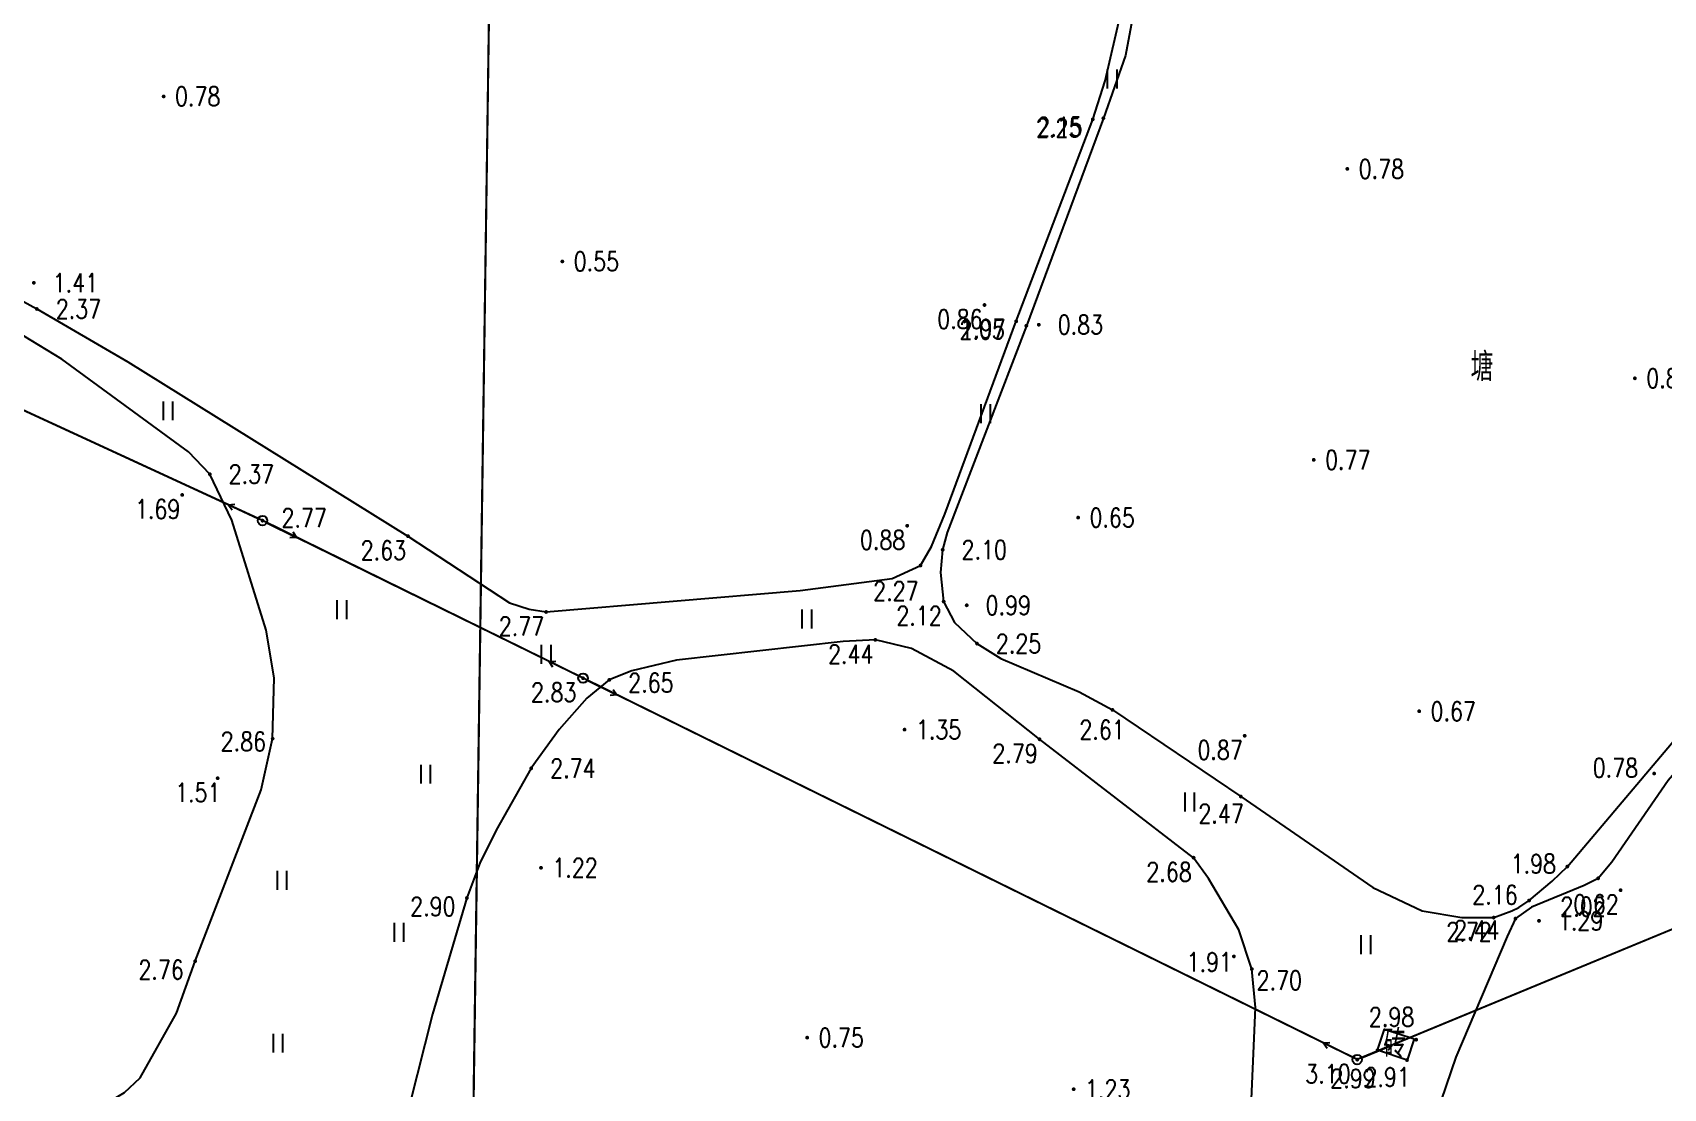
# Model space of a CAD drawing. Extents: x 500064 to 501389, y 2542464 to 2545400.
# Drawn here: x 500765 to 500851.2, y 2544013.7 to 2544069.6 of the extents above; entities that cross this region are included whole.
import ezdxf
from ezdxf.enums import TextEntityAlignment as Align

# ---------------------------------------------------------------- set-up
doc = ezdxf.new("R2010")
doc.units = 0
doc.header["$LTSCALE"] = 0.5
doc.layers.get('0').update_dxf_attribs({"linetype": 'CONTINUOUS', "lineweight": 5})
doc.layers.add('GCD', color=8, linetype='CONTINUOUS')
doc.layers.add('地形图', color=8, linetype='CONTINUOUS')
doc.styles.add('HZ', font='romans.shx', dxfattribs={"width": 0.8, "bigfont": 'hztxt.shx'})
doc.linetypes.add('10421', pattern='A,2,[150,AAA.SHX,S=1,R=0,X=0,Y=1],1e-11', length=2)

# ---------------------------------------------------------------- blocks, each defined once
blk = doc.blocks.new('GC200')
at = {"linetype": 'Continuous', "const_width": 0.2, "flags": 128}
blk.add_lwpolyline([(-0.1, 0, 1), (0.1, 0, 1)], format="xyb", close=True, dxfattribs=at)
blk = doc.blocks.new('gc013b')
at = {"linetype": 'Continuous'}
blk.add_line((0.5, 0), (4, 0), dxfattribs=at)
at = {"linetype": 'Continuous', "flags": 128}
blk.add_lwpolyline([(3.39, 0.35), (4, 0), (3.39, -0.35)], dxfattribs=at)
blk = doc.blocks.new('gc170')
at = {"linetype": 'Continuous'}
blk.add_circle((0, 0), 0.5, dxfattribs=at)
blk = doc.blocks.new('gc121')
for p, q in [((-0.5, -1), (-0.5, 1)), ((0.5, -1), (0.5, 1))]:
    blk.add_line(p, q)

msp = doc.modelspace()

# ---------------------------------------------------------------- linework, layer by layer
at = {"layer": '地形图', "color": 1, "linetype": 'Continuous'}
msp.add_line((500787.158, 2543931.437), (500790.636, 2544175.493), dxfattribs=at)
at = {"layer": '地形图', "linetype": 'Continuous'}
for p, q in [((500775.336, 2544044.599), (500738.305, 2544061.659)), ((500792.308, 2544036.313), (500778.947, 2544042.88)), ((500896.073, 2544040.473), (500836.898, 2544016.028)), ((500833.256, 2544016.148), (500795.897, 2544034.547))]:
    msp.add_line(p, q, dxfattribs=at)
at = {"layer": '地形图', "color": 1, "linetype": 'Continuous', "flags": 128}
msp.add_lwpolyline([(500787.133, 2543929.688), (500790.661, 2544177.243)], dxfattribs=at)
at = {"layer": '地形图', "linetype": '10421', "flags": 128}
for points in [[(500792.147, 2544038.933), (500805.582, 2544040.064), (500810.459, 2544040.712), (500811.951, 2544041.391), (500812.525, 2544042.394), (500813.244, 2544044.104), (500817.014, 2544054.305), (500821.063, 2544064.981), (500821.724, 2544067.014), (500823.122, 2544073.107), (500823.54, 2544074.212), (500824.297, 2544075.581), (500830.417, 2544082.983), (500833.77, 2544086.688), (500834.265, 2544087.557), (500834.759, 2544089.427), (500834.761, 2544091.124), (500834.514, 2544094.09), (500833.813, 2544095.892), (500832.736, 2544097.984), (500831.799, 2544099.154), (500829.152, 2544101.761), (500825.923, 2544105.738), (500824.7, 2544106.891), (500820.385, 2544109.943), (500819.204, 2544110.487), (500808.724, 2544113.236), (500806.09, 2544114.194), (500803.625, 2544115.485), (500799.936, 2544117.773), (500799.021, 2544118.49), (500797.01, 2544120.218), (500796.354, 2544120.572), (500794.415, 2544121.194), (500787.868, 2544122.939), (500777.547, 2544127.537), (500776.645, 2544127.618), (500775.973, 2544127.511), (500775.322, 2544127.187), (500774.536, 2544126.71), (500773.685, 2544124.794), (500772.617, 2544123.696), (500761.137, 2544118.997), (500758.694, 2544117.644), (500758.009, 2544117.161), (500757.551, 2544116.694), (500756.979, 2544115.46), (500755.967, 2544112.99), (500755.591, 2544111.787), (500755.322, 2544110.42), (500755.027, 2544109.301), (500749.759, 2544094.924), (500747.774, 2544088.373), (500746.784, 2544083.874), (500744.837, 2544074.242), (500744.608, 2544071.751), (500745.213, 2544070.257), (500748.036, 2544067.155), (500748.873, 2544066.06), (500750.165, 2544063.154), (500750.744, 2544062.442), (500751.749, 2544061.855), (500761.28, 2544057.107), (500765.218, 2544054.954), (500770.024, 2544052.163), (500784.845, 2544042.942), (500790.207, 2544039.424), (500791.253, 2544039.086)], [(500842.266, 2544022.772), (500843.235, 2544023.129), (500843.593, 2544023.315), (500844.138, 2544023.676), (500845.362, 2544024.697), (500846.163, 2544025.47), (500858.704, 2544040.297), (500862.257, 2544044.31), (500862.752, 2544044.953), (500862.848, 2544045.637), (500862.771, 2544046.719), (500862.789, 2544047.103), (500863.035, 2544047.702), (500863.336, 2544048.004), (500863.881, 2544048.261), (500867.012, 2544049.21), (500867.451, 2544049.436), (500867.875, 2544049.784), (500868.028, 2544050.145), (500868.119, 2544050.563), (500867.62, 2544053.764), (500867.545, 2544054.936), (500867.091, 2544056.729), (500866.024, 2544059.665), (500864.517, 2544062.455), (500863.358, 2544064.058), (500858.252, 2544068.473), (500857.334, 2544069.848), (500855.696, 2544073.873), (500854.56, 2544075.214), (500851.317, 2544077.925), (500840.634, 2544085.059), (500838.956, 2544085.786), (500836, 2544086.444), (500835.204, 2544086.443), (500834.621, 2544086.288), (500832.948, 2544084.837), (500830.674, 2544082.32), (500825.573, 2544076.272), (500824.004, 2544073.902), (500823.603, 2544072.711), (500822.789, 2544068.359), (500821.623, 2544065.038), (500817.549, 2544054.067), (500813.358, 2544043.143), (500813.123, 2544042.221), (500813.017, 2544041.021), (500813.176, 2544039.485), (500813.748, 2544038.379), (500814.939, 2544037.259), (500816.194, 2544036.468), (500820.346, 2544034.707), (500822.105, 2544033.756), (500828.899, 2544029.171), (500835.868, 2544024.363), (500838.477, 2544023.126), (500840.583, 2544022.783)], [(500897.849, 2544008.384), (500898.325, 2544010.095), (500898.729, 2544011.748), (500898.886, 2544013.748), (500898.778, 2544015.999), (500897.95, 2544021.114), (500897.562, 2544022.13), (500896.852, 2544022.998), (500889.274, 2544030.766), (500887.792, 2544032.071), (500886.829, 2544032.582), (500884.088, 2544033.624), (500880.824, 2544035.065), (500879.841, 2544035.582), (500878.295, 2544036.618), (500874.733, 2544039.691), (500872.592, 2544041.247), (500871.153, 2544041.893), (500869.832, 2544042.407), (500866.539, 2544043.48), (500864.564, 2544043.686), (500863.294, 2544043.553), (500862.618, 2544043.076), (500862.074, 2544042.534), (500859.707, 2544039.528), (500851.496, 2544030.024), (500848.518, 2544025.7), (500847.79, 2544024.849), (500847.047, 2544024.478), (500844.265, 2544023.32), (500843.418, 2544022.721), (500842.981, 2544021.77), (500840.273, 2544015.393), (500839.493, 2544013.123), (500838.117, 2544007.241), (500837.829, 2544006.041), (500837.69, 2544004.784), (500837.934, 2544003.294), (500838.977, 2544000.997), (500839.962, 2544000.227), (500844.039, 2543997.314), (500849.508, 2543993.522), (500850.988, 2543992.6), (500852.753, 2543991.783), (500861.81, 2543988.028), (500870.402, 2543983.863), (500873.146, 2543982.788), (500880.564, 2543980.773), (500883.262, 2543980.459), (500884.728, 2543980.741), (500886.041, 2543981.274), (500887.652, 2543982.326), (500889.605, 2543983.476), (500891.54, 2543984.842), (500892.551, 2543986.051), (500893.179, 2543987.8), (500893.762, 2543990.374), (500895.169, 2543996.893)], [(500818.251, 2544032.202), (500813.719, 2544035.808), (500811.47, 2544036.998), (500809.563, 2544037.455), (500807.861, 2544037.376), (500799.045, 2544036.391), (500796.677, 2544035.816), (500795.492, 2544035.34), (500794.299, 2544034.375), (500792.844, 2544032.725), (500791.365, 2544030.668), (500789.51, 2544027.391), (500788.649, 2544025.644), (500787.96, 2544023.811), (500786.146, 2544017.667), (500784.094, 2544009.585), (500783.629, 2544007.584), (500783.403, 2544006.282), (500782.621, 2543998.429), (500781.541, 2543989.466), (500781.545, 2543988.069), (500781.843, 2543986.501), (500782.334, 2543984.764), (500783.192, 2543982.941), (500784.129, 2543981.857), (500785.407, 2543980.682), (500787.433, 2543979.222), (500789.271, 2543978.488), (500793.128, 2543977.306), (500797.974, 2543976.03), (500799.46, 2543975.754), (500801.62, 2543975.515), (500806.025, 2543975.242), (500807.061, 2543975.317), (500809.189, 2543975.553), (500811.373, 2543975.975), (500813.252, 2543976.66), (500814.267, 2543977.722), (500818.493, 2543984.399), (500819.954, 2543987.245), (500820.479, 2543988.498), (500821.326, 2543991.292), (500821.727, 2543992.404), (500822.487, 2543994.422), (500826.616, 2544003.029), (500828.541, 2544007.753), (500829.002, 2544009.223), (500829.382, 2544011.55), (500829.672, 2544018.013), (500829.478, 2544020.053), (500828.785, 2544022.119), (500827.183, 2544024.839), (500826.398, 2544025.941)]]:
    msp.add_lwpolyline(points, close=True, dxfattribs=at)
at = {"layer": '地形图', "linetype": 'Continuous', "flags": 128}
msp.add_lwpolyline([(500897.921, 2544041.237), (500835.05, 2544015.264), (500794.103, 2544035.431), (500777.153, 2544043.762), (500736.488, 2544062.496), (500706.607, 2544069.155)], dxfattribs=at)
at = {"layer": '地形图', "linetype": '10421', "elevation": 2.547, "flags": 128}
msp.add_lwpolyline([(500730.297, 2544020.482), (500730.576, 2544019.553), (500730.938, 2544017.238), (500731.322, 2544016.026), (500731.918, 2544015.322), (500733.094, 2544014.449), (500736.224, 2544013.254), (500736.574, 2544012.807), (500736.645, 2544012.04), (500736.024, 2544010.123), (500735.97, 2544008.617), (500736.227, 2544007.77), (500736.936, 2544007.245), (500739.101, 2544006.139), (500748.293, 2544001.828), (500749.325, 2544001.458), (500750.506, 2544001.562), (500751.71, 2544001.951), (500753.355, 2544002.935), (500754.796, 2544003.951), (500756.461, 2544005.979), (500757.09, 2544006.479), (500758.821, 2544007.721), (500761.157, 2544008.974), (500768.589, 2544012.773), (500769.852, 2544013.528), (500770.687, 2544014.298), (500772.596, 2544017.726), (500773.588, 2544020.468), (500777.072, 2544029.529), (500777.687, 2544032.235), (500777.773, 2544035.457), (500777.351, 2544037.975), (500775.523, 2544043.792), (500774.36, 2544046.222), (500773.228, 2544047.395), (500766.539, 2544052.307), (500763.698, 2544054.026), (500754.603, 2544058.749), (500753.576, 2544059.178), (500752.576, 2544059.434), (500750.343, 2544059.477), (500747.677, 2544059.27), (500742.16, 2544057.111), (500738.934, 2544055.063), (500735.567, 2544053.642), (500733.822, 2544052.541), (500733.081, 2544051.82), (500732.71, 2544051.296), (500732.373, 2544050.613), (500731.766, 2544046.802), (500730.308, 2544041.546), (500727.482, 2544033.686), (500727.399, 2544030.887), (500727.591, 2544027.871), (500727.932, 2544025.984), (500728.44, 2544024.35), (500729.787, 2544021.911)], close=True, dxfattribs=at)
at = {"layer": '地形图', "linetype": 'Continuous', "elevation": 2.976, "flags": 128}
msp.add_lwpolyline([(500838.056, 2544016.358), (500837.682, 2544015.244), (500836.125, 2544015.767), (500836.499, 2544016.881)], close=True, dxfattribs=at)

# ---------------------------------------------------------------- block references
at = {"layer": '地形图', "linetype": 'Continuous', "xscale": 0.5, "yscale": 0.5}
for name, p in [('gc121', (500822.098, 2544067.114)), ('gc121', (500772.162, 2544049.57)), ('gc121', (500815.408, 2544049.418)), ('gc170', (500777.153, 2544043.762)), ('gc121', (500781.355, 2544039.062)), ('gc121', (500805.949, 2544038.566)), ('gc121', (500792.163, 2544036.69)), ('gc170', (500794.103, 2544035.431)), ('gc121', (500785.787, 2544030.357)), ('gc121', (500826.192, 2544028.884)), ('gc121', (500778.189, 2544024.751)), ('gc121', (500784.379, 2544021.998)), ('gc121', (500835.511, 2544021.337)), ('gc121', (500777.978, 2544016.134)), ('gc170', (500835.05, 2544015.264))]:
    msp.add_blockref(name, p, dxfattribs=at)
at = {"layer": '地形图', "linetype": 'Continuous'}
ref = msp.add_blockref('GC200', (500771.921, 2544066.193, 0.78), dxfattribs=dict(at, xscale=0.5, yscale=0.5, zscale=0.5))
ref.add_attrib('height', '0.78', dxfattribs={"layer": 'GCD', "linetype": 'Continuous', "height": 1, "style": 'HZ', "width": 0.8}).set_placement((500772.521, 2544066.193, 0.78), align=Align.MIDDLE_LEFT)
ref = msp.add_blockref('GC200', (500821.063, 2544064.981, 2.253), dxfattribs=dict(at, xscale=0.5, yscale=0.5, zscale=0.5))
ref.add_attrib('height', '2.25', dxfattribs={"layer": 'GCD', "linetype": 'Continuous', "height": 1, "style": 'HZ', "width": 0.8}).set_placement((500818.063, 2544064.531, 2.25), align=Align.MIDDLE_LEFT)
ref = msp.add_blockref('GC200', (500821.623, 2544065.038, 2.147), dxfattribs=dict(at, xscale=0.5, yscale=0.5, zscale=0.5))
ref.add_attrib('height', '2.15', dxfattribs={"layer": 'GCD', "linetype": 'Continuous', "height": 1, "style": 'HZ', "width": 0.8}).set_placement((500818.123, 2544064.588, 2.15), align=Align.MIDDLE_LEFT)
ref = msp.add_blockref('GC200', (500834.526, 2544062.358, 0.78), dxfattribs=dict(at, xscale=0.5, yscale=0.5, zscale=0.5))
ref.add_attrib('height', '0.78', dxfattribs={"layer": 'GCD', "linetype": 'Continuous', "height": 1, "style": 'HZ', "width": 0.8}).set_placement((500835.126, 2544062.358, 0.78), align=Align.MIDDLE_LEFT)
ref = msp.add_blockref('GC200', (500793.008, 2544057.467, 0.55), dxfattribs=dict(at, xscale=0.5, yscale=0.5, zscale=0.5))
ref.add_attrib('height', '0.55', dxfattribs={"layer": 'GCD', "linetype": 'Continuous', "height": 1, "style": 'HZ', "width": 0.8}).set_placement((500793.608, 2544057.467, 0.55), align=Align.MIDDLE_LEFT)
ref = msp.add_blockref('GC200', (500765.057, 2544056.338, 1.405), dxfattribs=dict(at, xscale=0.5, yscale=0.5, zscale=0.5))
ref.add_attrib('height', '1.41', dxfattribs={"layer": 'GCD', "linetype": 'Continuous', "height": 1, "style": 'HZ', "width": 0.8}).set_placement((500766.057, 2544056.338, 1.41), align=Align.MIDDLE_LEFT)
ref = msp.add_blockref('GC200', (500765.218, 2544054.954, 2.367), dxfattribs=dict(at, xscale=0.5, yscale=0.5, zscale=0.5))
ref.add_attrib('height', '2.37', dxfattribs={"layer": 'GCD', "linetype": 'Continuous', "height": 1, "style": 'HZ', "width": 0.8}).set_placement((500766.218, 2544054.954, 2.37), align=Align.MIDDLE_LEFT)
ref = msp.add_blockref('GC200', (500815.336, 2544055.164, 0.859), dxfattribs=dict(at, xscale=0.5, yscale=0.5, zscale=0.5))
ref.add_attrib('height', '0.86', dxfattribs={"layer": 'GCD', "linetype": 'Continuous', "height": 1, "style": 'HZ', "width": 0.8}).set_placement((500812.836, 2544054.414, 0.86), align=Align.MIDDLE_LEFT)
ref = msp.add_blockref('GC200', (500818.209, 2544054.121, 0.829), dxfattribs=dict(at, xscale=0.5, yscale=0.5, zscale=0.5))
ref.add_attrib('height', '0.83', dxfattribs={"layer": 'GCD', "linetype": 'Continuous', "height": 1, "style": 'HZ', "width": 0.8}).set_placement((500819.209, 2544054.121, 0.83), align=Align.MIDDLE_LEFT)
ref = msp.add_blockref('GC200', (500817.014, 2544054.305, 2.047), dxfattribs=dict(at, xscale=0.5, yscale=0.5, zscale=0.5))
ref.add_attrib('height', '2.05', dxfattribs={"layer": 'GCD', "linetype": 'Continuous', "height": 1, "style": 'HZ', "width": 0.8}).set_placement((500814.014, 2544053.855, 2.05), align=Align.MIDDLE_LEFT)
ref = msp.add_blockref('GC200', (500817.549, 2544054.067, 1.968), dxfattribs=dict(at, xscale=0.5, yscale=0.5, zscale=0.5))
ref.add_attrib('height', '1.97', dxfattribs={"layer": 'GCD', "linetype": 'Continuous', "height": 1, "style": 'HZ', "width": 0.8}).set_placement((500814.049, 2544053.917, 1.97), align=Align.MIDDLE_LEFT)
ref = msp.add_blockref('GC200', (500849.738, 2544051.288, 0.8), dxfattribs=dict(at, xscale=0.5, yscale=0.5, zscale=0.5))
ref.add_attrib('height', '0.80', dxfattribs={"layer": 'GCD', "linetype": 'Continuous', "height": 1, "style": 'HZ', "width": 0.8}).set_placement((500850.338, 2544051.288, 0.8), align=Align.MIDDLE_LEFT)
ref = msp.add_blockref('GC200', (500774.36, 2544046.222, 2.365), dxfattribs=dict(at, xscale=0.5, yscale=0.5, zscale=0.5))
ref.add_attrib('height', '2.37', dxfattribs={"layer": 'GCD', "linetype": 'Continuous', "height": 1, "style": 'HZ', "width": 0.8}).set_placement((500775.36, 2544046.222, 2.37), align=Align.MIDDLE_LEFT)
ref = msp.add_blockref('GC200', (500832.749, 2544046.975, 0.77), dxfattribs=dict(at, xscale=0.5, yscale=0.5, zscale=0.5))
ref.add_attrib('height', '0.77', dxfattribs={"layer": 'GCD', "linetype": 'Continuous', "height": 1, "style": 'HZ', "width": 0.8}).set_placement((500833.349, 2544046.975, 0.77), align=Align.MIDDLE_LEFT)
ref = msp.add_blockref('GC200', (500772.904, 2544045.122, 1.685), dxfattribs=dict(at, xscale=0.5, yscale=0.5, zscale=0.5))
ref.add_attrib('height', '1.69', dxfattribs={"layer": 'GCD', "linetype": 'Continuous', "height": 1, "style": 'HZ', "width": 0.8}).set_placement((500770.404, 2544044.372, 1.69), align=Align.MIDDLE_LEFT)
at = {"layer": '地形图', "linetype": 'Continuous', "yscale": 0.5}
for p, xscale, rotation in [((500777.153, 2544043.762), 0.5000000000678205, 155.2644189110804), ((500777.153, 2544043.762), 0.5000000000039602, 333.8266157439512), ((500794.103, 2544035.431), 0.5000000000039602, 153.8266157439512), ((500794.103, 2544035.431), 0.499999999943727, 333.7789643739805), ((500835.05, 2544015.264), 0.499999999943727, 153.7789643739805), ((500835.05, 2544015.264), 0.5000000000724033, 22.44629041921134)]:
    msp.add_blockref('gc013b', p, dxfattribs=dict(at, xscale=xscale, rotation=rotation))
at = {"layer": '地形图', "linetype": 'Continuous'}
ref = msp.add_blockref('GC200', (500777.153, 2544043.762, 2.771), dxfattribs=dict(at, xscale=0.5, yscale=0.5, zscale=0.5))
ref.add_attrib('height', '2.77', dxfattribs={"layer": 'GCD', "linetype": 'Continuous', "height": 1, "style": 'HZ', "width": 0.8}).set_placement((500778.153, 2544043.912, 2.77), align=Align.MIDDLE_LEFT)
ref = msp.add_blockref('GC200', (500820.288, 2544043.924, 0.65), dxfattribs=dict(at, xscale=0.5, yscale=0.5, zscale=0.5))
ref.add_attrib('height', '0.65', dxfattribs={"layer": 'GCD', "linetype": 'Continuous', "height": 1, "style": 'HZ', "width": 0.8}).set_placement((500820.888, 2544043.924, 0.65), align=Align.MIDDLE_LEFT)
ref = msp.add_blockref('GC200', (500811.249, 2544043.493, 0.88), dxfattribs=dict(at, xscale=0.5, yscale=0.5, zscale=0.5))
ref.add_attrib('height', '0.88', dxfattribs={"layer": 'GCD', "linetype": 'Continuous', "height": 1, "style": 'HZ', "width": 0.8}).set_placement((500808.749, 2544042.743, 0.88), align=Align.MIDDLE_LEFT)
ref = msp.add_blockref('GC200', (500784.845, 2544042.942, 2.628), dxfattribs=dict(at, xscale=0.5, yscale=0.5, zscale=0.5))
ref.add_attrib('height', '2.63', dxfattribs={"layer": 'GCD', "linetype": 'Continuous', "height": 1, "style": 'HZ', "width": 0.8}).set_placement((500782.345, 2544042.192, 2.63), align=Align.MIDDLE_LEFT)
ref = msp.add_blockref('GC200', (500813.123, 2544042.221, 2.098), dxfattribs=dict(at, xscale=0.5, yscale=0.5, zscale=0.5))
ref.add_attrib('height', '2.10', dxfattribs={"layer": 'GCD', "linetype": 'Continuous', "height": 1, "style": 'HZ', "width": 0.8}).set_placement((500814.123, 2544042.221, 2.1), align=Align.MIDDLE_LEFT)
ref = msp.add_blockref('GC200', (500811.951, 2544041.391, 2.272), dxfattribs=dict(at, xscale=0.5, yscale=0.5, zscale=0.5))
ref.add_attrib('height', '2.27', dxfattribs={"layer": 'GCD', "linetype": 'Continuous', "height": 1, "style": 'HZ', "width": 0.8}).set_placement((500809.451, 2544040.041, 2.27), align=Align.MIDDLE_LEFT)
ref = msp.add_blockref('GC200', (500792.147, 2544038.933, 2.766), dxfattribs=dict(at, xscale=0.5, yscale=0.5, zscale=0.5))
ref.add_attrib('height', '2.77', dxfattribs={"layer": 'GCD', "linetype": 'Continuous', "height": 1, "style": 'HZ', "width": 0.8}).set_placement((500789.647, 2544038.183, 2.77), align=Align.MIDDLE_LEFT)
ref = msp.add_blockref('GC200', (500813.176, 2544039.485, 2.123), dxfattribs=dict(at, xscale=0.5, yscale=0.5, zscale=0.5))
ref.add_attrib('height', '2.12', dxfattribs={"layer": 'GCD', "linetype": 'Continuous', "height": 1, "style": 'HZ', "width": 0.8}).set_placement((500810.676, 2544038.735, 2.12), align=Align.MIDDLE_LEFT)
ref = msp.add_blockref('GC200', (500814.395, 2544039.286, 0.989), dxfattribs=dict(at, xscale=0.5, yscale=0.5, zscale=0.5))
ref.add_attrib('height', '0.99', dxfattribs={"layer": 'GCD', "linetype": 'Continuous', "height": 1, "style": 'HZ', "width": 0.8}).set_placement((500815.395, 2544039.286, 0.99), align=Align.MIDDLE_LEFT)
ref = msp.add_blockref('GC200', (500809.563, 2544037.455, 2.439), dxfattribs=dict(at, xscale=0.5, yscale=0.5, zscale=0.5))
ref.add_attrib('height', '2.44', dxfattribs={"layer": 'GCD', "linetype": 'Continuous', "height": 1, "style": 'HZ', "width": 0.8}).set_placement((500807.063, 2544036.705, 2.44), align=Align.MIDDLE_LEFT)
ref = msp.add_blockref('GC200', (500814.939, 2544037.259, 2.251), dxfattribs=dict(at, xscale=0.5, yscale=0.5, zscale=0.5))
ref.add_attrib('height', '2.25', dxfattribs={"layer": 'GCD', "linetype": 'Continuous', "height": 1, "style": 'HZ', "width": 0.8}).set_placement((500815.939, 2544037.259, 2.25), align=Align.MIDDLE_LEFT)
ref = msp.add_blockref('GC200', (500794.103, 2544035.431, 2.83), dxfattribs=dict(at, xscale=0.5, yscale=0.5, zscale=0.5))
ref.add_attrib('height', '2.83', dxfattribs={"layer": 'GCD', "linetype": 'Continuous', "height": 1, "style": 'HZ', "width": 0.8}).set_placement((500791.353, 2544034.681, 2.83), align=Align.MIDDLE_LEFT)
ref = msp.add_blockref('GC200', (500795.492, 2544035.34, 2.655), dxfattribs=dict(at, xscale=0.5, yscale=0.5, zscale=0.5))
ref.add_attrib('height', '2.65', dxfattribs={"layer": 'GCD', "linetype": 'Continuous', "height": 1, "style": 'HZ', "width": 0.8}).set_placement((500796.492, 2544035.19, 2.65), align=Align.MIDDLE_LEFT)
ref = msp.add_blockref('GC200', (500822.105, 2544033.756, 2.612), dxfattribs=dict(at, xscale=0.5, yscale=0.5, zscale=0.5))
ref.add_attrib('height', '2.61', dxfattribs={"layer": 'GCD', "linetype": 'Continuous', "height": 1, "style": 'HZ', "width": 0.8}).set_placement((500820.355, 2544032.706, 2.61), align=Align.MIDDLE_LEFT)
ref = msp.add_blockref('GC200', (500838.327, 2544033.686, 0.67), dxfattribs=dict(at, xscale=0.5, yscale=0.5, zscale=0.5))
ref.add_attrib('height', '0.67', dxfattribs={"layer": 'GCD', "linetype": 'Continuous', "height": 1, "style": 'HZ', "width": 0.8}).set_placement((500838.927, 2544033.686, 0.67), align=Align.MIDDLE_LEFT)
ref = msp.add_blockref('GC200', (500811.108, 2544032.714, 1.35), dxfattribs=dict(at, xscale=0.5, yscale=0.5, zscale=0.5))
ref.add_attrib('height', '1.35', dxfattribs={"layer": 'GCD', "linetype": 'Continuous', "height": 1, "style": 'HZ', "width": 0.8}).set_placement((500811.708, 2544032.714, 1.35), align=Align.MIDDLE_LEFT)
ref = msp.add_blockref('GC200', (500777.687, 2544032.235, 2.86), dxfattribs=dict(at, xscale=0.5, yscale=0.5, zscale=0.5))
ref.add_attrib('height', '2.86', dxfattribs={"layer": 'GCD', "linetype": 'Continuous', "height": 1, "style": 'HZ', "width": 0.8}).set_placement((500774.937, 2544032.085, 2.86), align=Align.MIDDLE_LEFT)
ref = msp.add_blockref('GC200', (500818.251, 2544032.202, 2.786), dxfattribs=dict(at, xscale=0.5, yscale=0.5, zscale=0.5))
ref.add_attrib('height', '2.79', dxfattribs={"layer": 'GCD', "linetype": 'Continuous', "height": 1, "style": 'HZ', "width": 0.8}).set_placement((500815.751, 2544031.452, 2.79), align=Align.MIDDLE_LEFT)
ref = msp.add_blockref('GC200', (500829.098, 2544032.388, 0.868), dxfattribs=dict(at, xscale=0.5, yscale=0.5, zscale=0.5))
ref.add_attrib('height', '0.87', dxfattribs={"layer": 'GCD', "linetype": 'Continuous', "height": 1, "style": 'HZ', "width": 0.8}).set_placement((500826.598, 2544031.638, 0.87), align=Align.MIDDLE_LEFT)
ref = msp.add_blockref('GC200', (500850.755, 2544030.392, 0.776), dxfattribs=dict(at, xscale=0.5, yscale=0.5, zscale=0.5))
ref.add_attrib('height', '0.78', dxfattribs={"layer": 'GCD', "linetype": 'Continuous', "height": 1, "style": 'HZ', "width": 0.8}).set_placement((500847.505, 2544030.692, 0.78), align=Align.MIDDLE_LEFT)
ref = msp.add_blockref('GC200', (500791.365, 2544030.668, 2.742), dxfattribs=dict(at, xscale=0.5, yscale=0.5, zscale=0.5))
ref.add_attrib('height', '2.74', dxfattribs={"layer": 'GCD', "linetype": 'Continuous', "height": 1, "style": 'HZ', "width": 0.8}).set_placement((500792.365, 2544030.668, 2.74), align=Align.MIDDLE_LEFT)
ref = msp.add_blockref('GC200', (500774.778, 2544030.141, 1.51), dxfattribs=dict(at, xscale=0.5, yscale=0.5, zscale=0.5))
ref.add_attrib('height', '1.51', dxfattribs={"layer": 'GCD', "linetype": 'Continuous', "height": 1, "style": 'HZ', "width": 0.8}).set_placement((500772.528, 2544029.391, 1.51), align=Align.MIDDLE_LEFT)
ref = msp.add_blockref('GC200', (500828.899, 2544029.171, 2.471), dxfattribs=dict(at, xscale=0.5, yscale=0.5, zscale=0.5))
ref.add_attrib('height', '2.47', dxfattribs={"layer": 'GCD', "linetype": 'Continuous', "height": 1, "style": 'HZ', "width": 0.8}).set_placement((500826.649, 2544028.271, 2.47), align=Align.MIDDLE_LEFT)
ref = msp.add_blockref('GC200', (500826.398, 2544025.941, 2.683), dxfattribs=dict(at, xscale=0.5, yscale=0.5, zscale=0.5))
ref.add_attrib('height', '2.68', dxfattribs={"layer": 'GCD', "linetype": 'Continuous', "height": 1, "style": 'HZ', "width": 0.8}).set_placement((500823.898, 2544025.191, 2.68), align=Align.MIDDLE_LEFT)
ref = msp.add_blockref('GC200', (500846.163, 2544025.47, 1.984), dxfattribs=dict(at, xscale=0.5, yscale=0.5, zscale=0.5))
ref.add_attrib('height', '1.98', dxfattribs={"layer": 'GCD', "linetype": 'Continuous', "height": 1, "style": 'HZ', "width": 0.8}).set_placement((500843.163, 2544025.62, 1.98), align=Align.MIDDLE_LEFT)
ref = msp.add_blockref('GC200', (500791.879, 2544025.409, 1.22), dxfattribs=dict(at, xscale=0.5, yscale=0.5, zscale=0.5))
ref.add_attrib('height', '1.22', dxfattribs={"layer": 'GCD', "linetype": 'Continuous', "height": 1, "style": 'HZ', "width": 0.8}).set_placement((500792.479, 2544025.409, 1.22), align=Align.MIDDLE_LEFT)
ref = msp.add_blockref('GC200', (500844.138, 2544023.676, 2.158), dxfattribs=dict(at, xscale=0.5, yscale=0.5, zscale=0.5))
ref.add_attrib('height', '2.16', dxfattribs={"layer": 'GCD', "linetype": 'Continuous', "height": 1, "style": 'HZ', "width": 0.8}).set_placement((500841.138, 2544023.976, 2.16), align=Align.MIDDLE_LEFT)
ref = msp.add_blockref('GC200', (500847.79, 2544024.849, 2.015), dxfattribs=dict(at, xscale=0.5, yscale=0.5, zscale=0.5))
ref.add_attrib('height', '2.02', dxfattribs={"layer": 'GCD', "linetype": 'Continuous', "height": 1, "style": 'HZ', "width": 0.8}).set_placement((500845.79, 2544023.349, 2.02), align=Align.MIDDLE_LEFT)
ref = msp.add_blockref('GC200', (500848.979, 2544024.224, 0.623), dxfattribs=dict(at, xscale=0.5, yscale=0.5, zscale=0.5))
ref.add_attrib('height', '0.62', dxfattribs={"layer": 'GCD', "linetype": 'Continuous', "height": 1, "style": 'HZ', "width": 0.8}).set_placement((500846.479, 2544023.474, 0.62), align=Align.MIDDLE_LEFT)
ref = msp.add_blockref('GC200', (500787.96, 2544023.811, 2.901), dxfattribs=dict(at, xscale=0.5, yscale=0.5, zscale=0.5))
ref.add_attrib('height', '2.90', dxfattribs={"layer": 'GCD', "linetype": 'Continuous', "height": 1, "style": 'HZ', "width": 0.8}).set_placement((500784.96, 2544023.361, 2.9), align=Align.MIDDLE_LEFT)
ref = msp.add_blockref('GC200', (500842.266, 2544022.772, 2.723), dxfattribs=dict(at, xscale=0.5, yscale=0.5, zscale=0.5))
ref.add_attrib('height', '2.72', dxfattribs={"layer": 'GCD', "linetype": 'Continuous', "height": 1, "style": 'HZ', "width": 0.8}).set_placement((500839.766, 2544022.022, 2.72), align=Align.MIDDLE_LEFT)
ref = msp.add_blockref('GC200', (500843.418, 2544022.721, 2.441), dxfattribs=dict(at, xscale=0.5, yscale=0.5, zscale=0.5))
ref.add_attrib('height', '2.44', dxfattribs={"layer": 'GCD', "linetype": 'Continuous', "height": 1, "style": 'HZ', "width": 0.8}).set_placement((500840.168, 2544022.121, 2.44), align=Align.MIDDLE_LEFT)
ref = msp.add_blockref('GC200', (500844.664, 2544022.603, 1.287), dxfattribs=dict(at, xscale=0.5, yscale=0.5, zscale=0.5))
ref.add_attrib('height', '1.29', dxfattribs={"layer": 'GCD', "linetype": 'Continuous', "height": 1, "style": 'HZ', "width": 0.8}).set_placement((500845.664, 2544022.603, 1.29), align=Align.MIDDLE_LEFT)
ref = msp.add_blockref('GC200', (500828.528, 2544020.723, 1.912), dxfattribs=dict(at, xscale=0.5, yscale=0.5, zscale=0.5))
ref.add_attrib('height', '1.91', dxfattribs={"layer": 'GCD', "linetype": 'Continuous', "height": 1, "style": 'HZ', "width": 0.8}).set_placement((500826.028, 2544020.423, 1.91), align=Align.MIDDLE_LEFT)
ref = msp.add_blockref('GC200', (500773.588, 2544020.468, 2.762), dxfattribs=dict(at, xscale=0.5, yscale=0.5, zscale=0.5))
ref.add_attrib('height', '2.76', dxfattribs={"layer": 'GCD', "linetype": 'Continuous', "height": 1, "style": 'HZ', "width": 0.8}).set_placement((500770.588, 2544020.018, 2.76), align=Align.MIDDLE_LEFT)
ref = msp.add_blockref('GC200', (500829.478, 2544020.053, 2.701), dxfattribs=dict(at, xscale=0.5, yscale=0.5, zscale=0.5))
ref.add_attrib('height', '2.70', dxfattribs={"layer": 'GCD', "linetype": 'Continuous', "height": 1, "style": 'HZ', "width": 0.8}).set_placement((500829.728, 2544019.453, 2.7), align=Align.MIDDLE_LEFT)
ref = msp.add_blockref('GC200', (500838.169, 2544016.32, 2.976), dxfattribs=dict(at, xscale=0.5, yscale=0.5, zscale=0.5))
ref.add_attrib('height', '2.98', dxfattribs={"layer": 'GCD', "linetype": 'Continuous', "height": 1, "style": 'HZ', "width": 0.8}).set_placement((500835.669, 2544017.52, 2.98), align=Align.MIDDLE_LEFT)
ref = msp.add_blockref('GC200', (500805.957, 2544016.429, 0.75), dxfattribs=dict(at, xscale=0.5, yscale=0.5, zscale=0.5))
ref.add_attrib('height', '0.75', dxfattribs={"layer": 'GCD', "linetype": 'Continuous', "height": 1, "style": 'HZ', "width": 0.8}).set_placement((500806.557, 2544016.429, 0.75), align=Align.MIDDLE_LEFT)
ref = msp.add_blockref('GC200', (500836.125, 2544015.767, 2.986), dxfattribs=dict(at, xscale=0.5, yscale=0.5, zscale=0.5))
ref.add_attrib('height', '2.99', dxfattribs={"layer": 'GCD', "linetype": 'Continuous', "height": 1, "style": 'HZ', "width": 0.8}).set_placement((500833.625, 2544014.267, 2.99), align=Align.MIDDLE_LEFT)
ref = msp.add_blockref('GC200', (500835.05, 2544015.264, 3.104), dxfattribs=dict(at, xscale=0.5, yscale=0.5, zscale=0.5))
ref.add_attrib('height', '3.10', dxfattribs={"layer": 'GCD', "linetype": 'Continuous', "height": 1, "style": 'HZ', "width": 0.8}).set_placement((500832.3, 2544014.514, 3.1), align=Align.MIDDLE_LEFT)
ref = msp.add_blockref('GC200', (500837.682, 2544015.244, 2.906), dxfattribs=dict(at, xscale=0.5, yscale=0.5, zscale=0.5))
ref.add_attrib('height', '2.91', dxfattribs={"layer": 'GCD', "linetype": 'Continuous', "height": 1, "style": 'HZ', "width": 0.8}).set_placement((500835.432, 2544014.344, 2.91), align=Align.MIDDLE_LEFT)
ref = msp.add_blockref('GC200', (500820.052, 2544013.699, 1.23), dxfattribs=dict(at, xscale=0.5, yscale=0.5, zscale=0.5))
ref.add_attrib('height', '1.23', dxfattribs={"layer": 'GCD', "linetype": 'Continuous', "height": 1, "style": 'HZ', "width": 0.8}).set_placement((500820.652, 2544013.699, 1.23), align=Align.MIDDLE_LEFT)

# ---------------------------------------------------------------- texts
at = {"layer": '地形图', "linetype": 'Continuous', "style": 'HZ', "width": 0.8}
msp.add_text('塘', height=1.5, dxfattribs=at).set_placement((500841.645, 2544051.979), align=Align.MIDDLE)
msp.add_text('砖', height=1.5, dxfattribs=at).set_placement((500837.631, 2544016.093), align=Align.MIDDLE_RIGHT)

doc.saveas('drawing.dxf')
